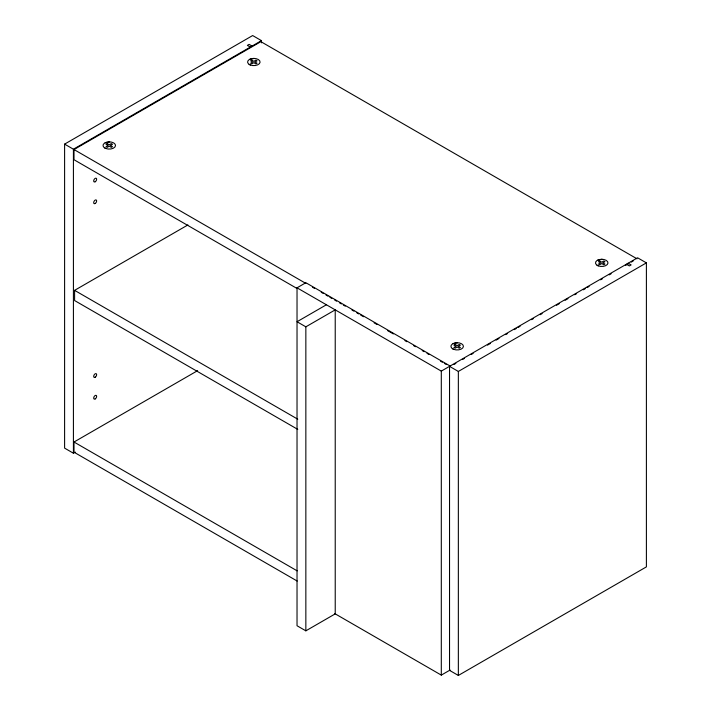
<?xml version="1.0" encoding="UTF-8"?>
<svg xmlns="http://www.w3.org/2000/svg" width="711" height="711" viewBox="0 0 711 711"><rect width="100%" height="100%" fill="white"/><g stroke="black" fill="none" stroke-linecap="round" stroke-linejoin="round"><path stroke-width="1.07" d="M75.339 452.107L73.42 453.218L64.603 448.126L64.603 144.12L252.654 35.55L261.47 40.643L261.47 42.856M64.603 144.12L73.42 149.212L261.47 40.643M297.171 288.568L74.006 159.726L74.006 149.55L260.884 41.656L636.994 258.804M297.758 429.382L74.593 300.54L74.593 290.355L187.9 224.943M326.411 304.77L297.029 321.736L305.846 326.829L335.228 309.863L335.228 613.869L305.846 630.835L297.029 625.742L297.029 287.813L305.846 282.72L450.116 366.014M297.171 581.038L74.006 452.196L74.006 442.02L197.631 370.644M297.029 287.813L441.3 371.106L637.58 257.782L646.397 262.874L646.397 566.88L458.346 675.45L449.53 670.357L449.53 366.352L458.346 371.444L646.397 262.874M453.947 364.485L455.867 363.374M462.577 359.499L464.487 358.397M471.197 354.522L473.117 353.411M487.488 345.119L490.368 343.457M496.118 340.134L498.989 338.48M505.699 334.605L507.618 333.495M514.329 329.62L516.239 328.518M518.159 327.407L520.07 326.305M531.57 319.666L533.49 318.555M540.2 314.689L542.12 313.578M556.491 305.277L559.37 303.615M565.121 300.3L567.991 298.638M574.701 294.763L576.621 293.661M583.322 289.786L585.242 288.675M587.162 287.573L589.072 286.462M600.573 279.823L602.493 278.721M609.203 274.846L611.113 273.744M625.493 265.443L628.364 263.781M631.244 262.119L633.163 261.017M334.534 613.469L441.3 675.112L450.116 670.02M249.73 59.289L254.262 58.418M105.166 142.76L109.698 141.88M597.631 260.155L602.164 259.275M453.067 343.617L457.6 342.738M249.117 64.381L250.343 65.003A6.248 3.608 0 0 0 260.066 62.266A6.248 3.608 0 0 0 251.09 58.773A6.248 3.608 0 0 0 250.343 65.003M597.018 265.239L598.244 265.861A6.248 3.608 0 0 0 607.967 263.123A6.248 3.608 0 0 0 598.991 259.631A6.248 3.608 0 0 0 598.244 265.861M104.553 147.844L105.779 148.475A6.248 3.608 0 0 0 115.502 145.728A6.248 3.608 0 0 0 106.526 142.236A6.248 3.608 0 0 0 105.779 148.475M452.454 348.701L453.671 349.332A6.248 3.608 0 0 0 463.403 346.586A6.248 3.608 0 0 0 454.427 343.093A6.248 3.608 0 0 0 453.671 349.332M252.067 46.064L249.134 44.375L247.366 45.388L250.308 47.086M628.177 263.212L631.119 264.91L629.351 265.923L626.418 264.225M74.006 149.55L305.828 283.387M312.564 287.28L314.484 288.39M321.221 292.274L323.141 293.385M326.029 295.056L327.949 296.167M329.877 297.278L331.797 298.389M334.685 300.051L336.605 301.162M339.494 302.833L341.422 303.944M343.342 305.046L345.27 306.157M351.998 310.049L353.927 311.16M356.806 312.822L358.735 313.933M360.655 315.044L363.543 316.715M374.119 322.821L377.008 324.492M387.593 330.597L393.361 333.93M404.906 340.596L406.825 341.707M413.562 345.59L415.482 346.701M422.218 350.585L424.147 351.696M427.027 353.367L428.955 354.478M440.491 361.144L442.42 362.255M444.339 363.365L446.268 364.476M74.593 290.355L297.758 419.197M74.006 442.02L297.171 570.862M458.346 371.444L458.346 675.45M441.3 371.106L441.3 675.112M305.846 326.829L305.846 630.835M73.42 149.212L73.42 453.218M107.201 143.604L106.028 144.289L108.09 145.479L106.028 146.67L107.201 147.346L109.263 146.155L111.325 147.346L112.507 146.67L110.445 145.479L112.507 144.289L111.325 143.604L109.263 144.795L107.201 143.604M251.774 60.142L250.592 60.826L252.654 62.017L250.592 63.208L251.774 63.883L253.836 62.692L255.898 63.883L257.071 63.208L255.009 62.017L257.071 60.826L255.898 60.142L253.836 61.333L251.774 60.142M455.102 344.471L453.929 345.146L455.991 346.337L453.929 347.528L455.102 348.203L457.164 347.021L459.226 348.203L460.408 347.528L458.346 346.337L460.408 345.146L459.226 344.471L457.164 345.653L455.102 344.471M599.675 260.999L598.493 261.684L600.555 262.874L598.493 264.065L599.675 264.741L601.737 263.55L603.799 264.741L604.972 264.065L602.91 262.874L604.972 261.684L603.799 260.999L601.737 262.19L599.675 260.999M95.283 203.426A2.089 1.2 -60 0 0 96.376 200.129A2.089 1.2 -60 0 0 93.834 201.844A2.089 1.2 -60 0 0 95.283 203.426M95.283 181.714A2.089 1.2 -60 0 0 96.376 178.417A2.089 1.2 -60 0 0 93.834 180.132A2.089 1.2 -60 0 0 95.283 181.714M95.283 377.15A2.089 1.2 -60 0 0 96.376 373.853A2.089 1.2 -60 0 0 93.834 375.559A2.089 1.2 -60 0 0 95.283 377.15M95.283 398.862A2.089 1.2 -60 0 0 96.376 395.565A2.089 1.2 -60 0 0 93.834 397.28A2.089 1.2 -60 0 0 95.283 398.862"/></g></svg>
